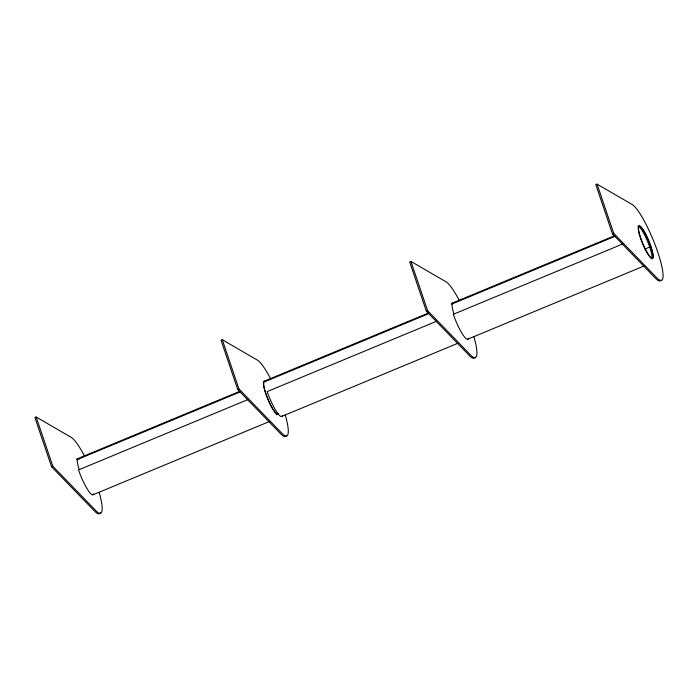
<?xml version="1.0" encoding="UTF-8"?>
<svg xmlns="http://www.w3.org/2000/svg" width="698" height="698" viewBox="0 0 698 698"><rect width="100%" height="100%" fill="white"/><g stroke="black" fill="none" stroke-linecap="round" stroke-linejoin="round"><path stroke-width="1.05" d="M84.51 456.064A41.322 7.774 67.5 0 0 71.135 437.314L36.148 417.003L34.9 417.526L51.573 466.77L94.762 511.329A41.322 7.774 67.5 0 0 100.433 512.559M270.649 378.787A41.322 7.774 67.5 0 0 257.274 360.037L222.287 339.725L221.039 340.24L237.713 389.493L280.901 434.051A41.322 7.774 67.5 0 0 286.337 435.753M459.284 300.472A41.322 7.774 67.5 0 0 445.909 281.722L410.921 261.41L409.674 261.925L426.347 311.177L469.536 355.736A41.322 7.774 67.5 0 0 475.216 356.957M597.06 184.124L613.734 233.376L656.923 277.935A41.322 7.774 67.5 0 0 657.804 252.231A41.322 7.774 67.5 0 0 632.048 204.435L597.06 184.124L595.813 184.647L612.486 233.9L655.675 278.45A41.322 7.774 67.5 0 0 661.111 280.151M51.573 466.77L52.821 466.255L96.01 510.814A41.322 7.774 67.5 0 0 99.195 492.483M237.713 389.493L238.96 388.978L282.149 433.528A41.322 7.774 67.5 0 0 285.334 415.197M426.347 311.177L427.595 310.654L470.784 355.212A41.322 7.774 67.5 0 0 473.968 336.881M612.486 233.9L613.734 233.376M76.64 459.083L239.972 391.264M264.027 381.283L428.363 313.053M451.414 303.482L614.755 235.671M76.902 459.712L240.243 391.901M428.633 313.69L264.289 381.919A17.214 3.237 67.5 0 0 268.268 399.823A17.214 3.237 67.5 0 0 277.76 413.53M451.676 304.119L615.017 236.308M248.026 399.526L78.542 469.894A21.35 4.013 67.5 0 0 87.503 489.394A21.35 4.013 67.5 0 0 93.619 493.887M436.669 321.211L267.186 391.578A21.35 4.013 67.5 0 0 276.138 411.078A21.35 4.013 67.5 0 0 282.254 415.572M622.808 243.934L453.325 314.292A21.35 4.013 67.5 0 0 462.277 333.801A21.35 4.013 67.5 0 0 468.393 338.294M644.882 249.064L649.698 247.066M93.096 494.734L269.952 421.304M281.739 416.409L458.586 342.988M467.878 339.132L643.722 266.13M410.921 261.41L427.595 310.654M222.287 339.725L238.96 388.978M36.148 417.003L52.821 466.255M638.181 226.187A17.904 3.368 67.5 0 1 647.308 240.801A17.904 3.368 67.5 0 1 651.862 258.496M453.866 313.707A17.904 3.368 67.5 0 1 453.7 303.15M278.336 413.574A17.904 3.368 67.5 0 1 267.7 398.794A17.904 3.368 67.5 0 1 265.153 381.527M276.905 414.533A17.904 3.368 67.5 0 1 276.652 414.795M79.092 469.309A17.904 3.368 67.5 0 1 79.38 459.075M639.342 234.205A17.904 3.368 67.5 0 0 652.386 258.784A17.904 3.368 67.5 0 0 645.406 233.621A17.904 3.368 67.5 0 0 639.342 234.205M639.586 234.511A17.214 3.237 67.5 0 0 652.124 258.147A17.214 3.237 67.5 0 0 645.414 233.943A17.214 3.237 67.5 0 0 639.586 234.511"/></g></svg>
